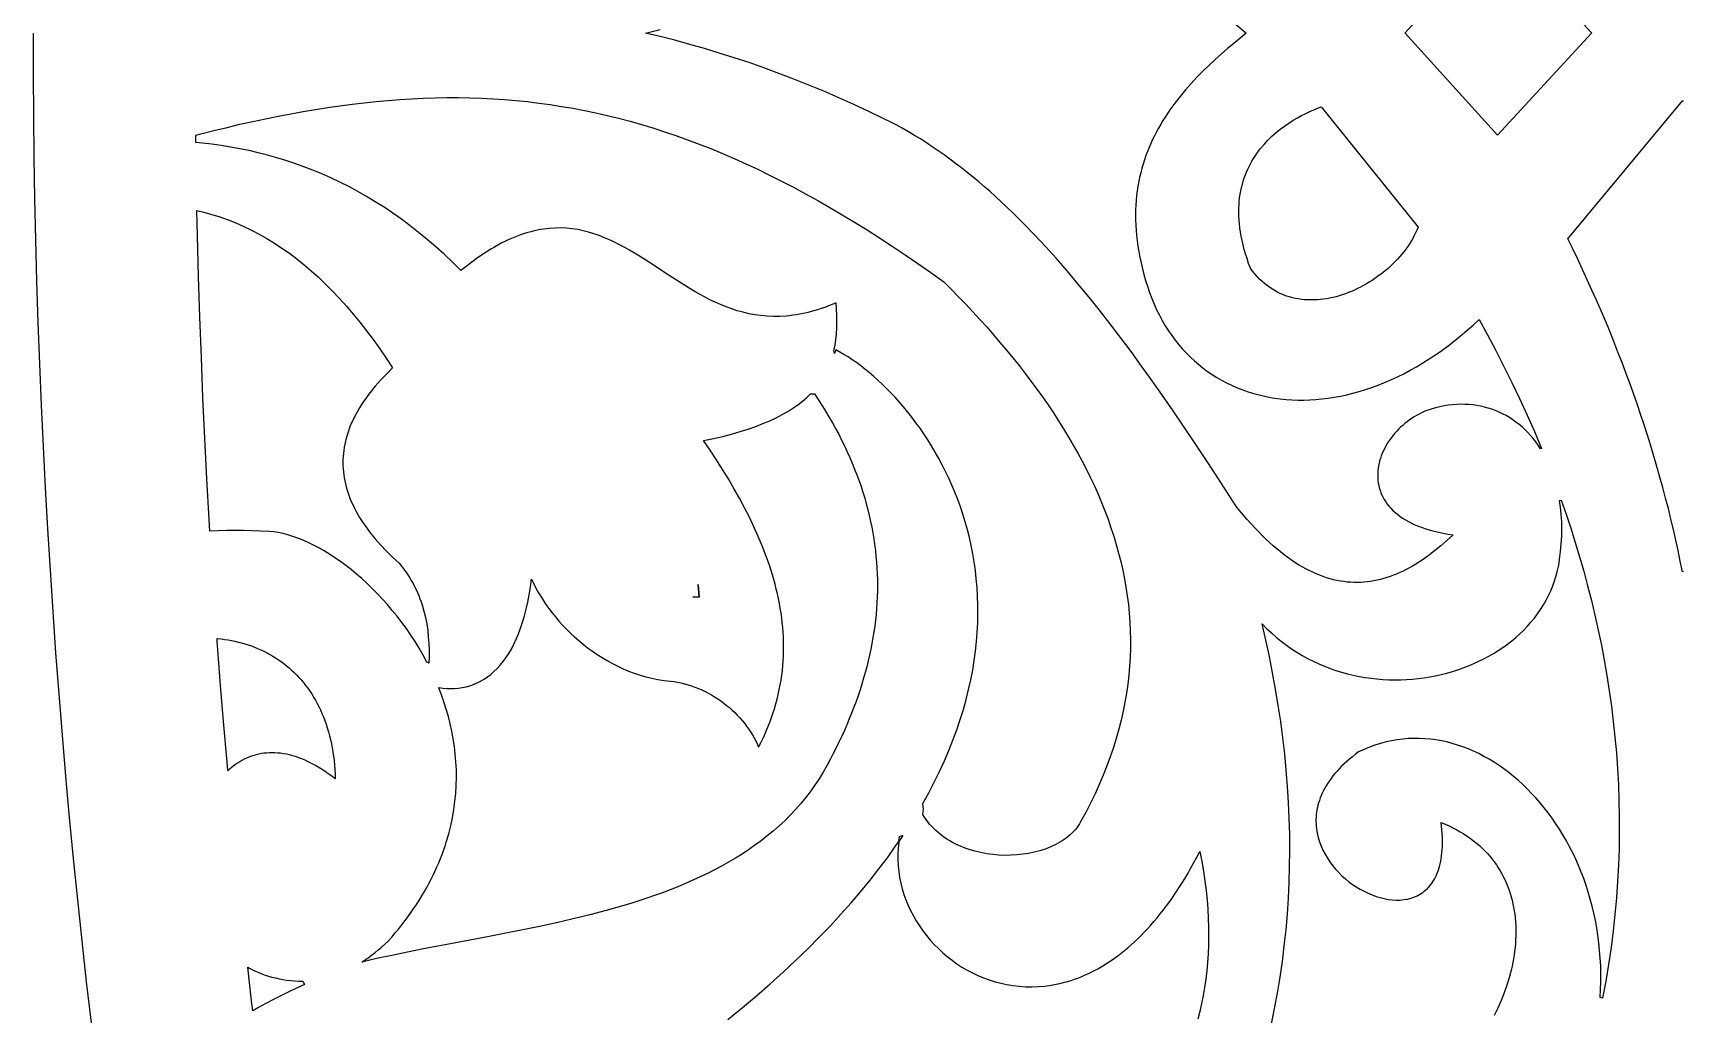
# Model space of a CAD drawing. Extents: x -204 to 204, y -600 to 600.
# Drawn here: x -203.7 to 0, y -121.2 to 0 of the extents above; entities that cross this region are included whole.
import ezdxf

# ---------------------------------------------------------------- set-up
doc = ezdxf.new("R2010")
doc.units = 0
doc.header["$MEASUREMENT"] = 0
doc.layers.add('LAYER_1', color=18, linetype='CONTINUOUS')

msp = doc.modelspace()

# ---------------------------------------------------------------- linework, layer by layer
at = {"layer": 'LAYER_1'}
for points in [[(-11.3, 0.01), (-11.3, 0.01), (-11.3, 0), (-11.3, -0.01), (-11.3, -0.01), (-22.92, -12.62), (-34.31, -0.01), (-34.31, -0.01), (-34.31, 0), (-34.31, 0.01), (-34.31, 0.01), (-22.92, 12.62)], [(-151.18, -7.97), (-149.75, -8), (-148.33, -8.04), (-146.91, -8.11), (-145.49, -8.21), (-144.07, -8.33), (-142.66, -8.47), (-141.25, -8.64), (-139.84, -8.83), (-138.44, -9.05), (-137.03, -9.29), (-135.62, -9.56), (-134.22, -9.85), (-132.81, -10.18), (-131.4, -10.52), (-129.99, -10.9), (-128.58, -11.3), (-127.16, -11.72), (-125.74, -12.18), (-124.32, -12.66), (-122.9, -13.17), (-121.47, -13.71), (-120.03, -14.27), (-118.59, -14.87), (-117.15, -15.49), (-115.69, -16.14), (-114.23, -16.82), (-112.77, -17.53), (-111.29, -18.27), (-109.81, -19.04), (-108.32, -19.84), (-106.82, -20.67), (-105.31, -21.53), (-103.8, -22.43), (-102.27, -23.35), (-100.73, -24.3), (-99.18, -25.29), (-97.61, -26.31), (-96.04, -27.36), (-94.45, -28.44), (-92.85, -29.55), (-91.24, -30.7), (-90.33, -31.62), (-89.43, -32.55), (-88.54, -33.47), (-87.67, -34.41), (-86.81, -35.34), (-85.96, -36.28), (-85.13, -37.23), (-84.32, -38.18), (-83.52, -39.13), (-82.74, -40.08), (-81.97, -41.04), (-81.22, -42.01), (-80.49, -42.98), (-79.77, -43.95), (-79.07, -44.92), (-78.39, -45.9), (-77.73, -46.88), (-77.09, -47.87), (-76.46, -48.86), (-75.86, -49.86), (-75.28, -50.85), (-74.71, -51.86), (-74.17, -52.86), (-73.65, -53.87), (-73.15, -54.89), (-72.67, -55.9), (-72.21, -56.93), (-71.78, -57.95), (-71.37, -58.98), (-70.98, -60.01), (-70.62, -61.05), (-70.28, -62.09), (-69.96, -63.13), (-69.67, -64.18), (-69.41, -65.23), (-69.17, -66.29), (-68.95, -67.35), (-68.77, -68.41), (-68.61, -69.48), (-68.47, -70.55), (-68.37, -71.62), (-68.29, -72.7), (-68.24, -73.78), (-68.22, -74.87), (-68.22, -75.96), (-68.26, -77.05), (-68.33, -78.15), (-68.42, -79.25), (-68.55, -80.35), (-68.71, -81.46), (-68.9, -82.57), (-69.12, -83.69), (-69.37, -84.81), (-69.65, -85.93), (-69.97, -87.06), (-70.32, -88.19), (-70.71, -89.32), (-71.12, -90.46), (-71.57, -91.6), (-72.06, -92.75), (-72.58, -93.9), (-73.14, -95.05), (-73.73, -96.21), (-74.36, -97.37), (-74.51, -97.62), (-74.67, -97.86), (-74.84, -98.1), (-75.03, -98.33), (-75.23, -98.55), (-75.44, -98.76), (-75.66, -98.97), (-75.9, -99.16), (-76.14, -99.35), (-76.39, -99.54), (-76.66, -99.71), (-76.93, -99.88), (-77.21, -100.04), (-77.5, -100.19), (-77.8, -100.33), (-78.11, -100.47), (-78.74, -100.71), (-79.4, -100.93), (-80.08, -101.11), (-80.78, -101.25), (-81.5, -101.36), (-82.23, -101.44), (-82.97, -101.48), (-83.71, -101.49), (-84.46, -101.46), (-85.21, -101.39), (-85.96, -101.29), (-86.69, -101.15), (-87.42, -100.98), (-88.14, -100.76), (-88.49, -100.64), (-88.84, -100.51), (-89.18, -100.37), (-89.52, -100.22), (-89.85, -100.06), (-90.17, -99.89), (-90.49, -99.71), (-90.8, -99.52), (-91.11, -99.32), (-91.4, -99.11), (-91.69, -98.89), (-91.97, -98.66), (-92.24, -98.42), (-92.5, -98.17), (-92.75, -97.91), (-93, -97.64), (-93.23, -97.36), (-93.45, -97.07), (-93.65, -96.76), (-93.85, -96.45), (-93.8, -96.12), (-93.78, -95.78), (-93.8, -95.43), (-93.85, -95.09), (-93.12, -93.76), (-92.43, -92.44), (-91.78, -91.13), (-91.18, -89.83), (-90.63, -88.54), (-90.12, -87.27), (-89.65, -86), (-89.22, -84.74), (-88.84, -83.5), (-88.49, -82.26), (-88.19, -81.04), (-87.92, -79.83), (-87.69, -78.63), (-87.49, -77.45), (-87.33, -76.27), (-87.21, -75.11), (-87.12, -73.96), (-87.06, -72.83), (-87.04, -71.71), (-87.04, -70.6), (-87.08, -69.51), (-87.14, -68.43), (-87.24, -67.37), (-87.36, -66.32), (-87.5, -65.28), (-87.68, -64.26), (-87.88, -63.26), (-88.1, -62.27), (-88.34, -61.3), (-88.61, -60.34), (-88.9, -59.4), (-89.21, -58.48), (-89.54, -57.57), (-89.89, -56.68), (-90.25, -55.81), (-90.63, -54.95), (-91.03, -54.12), (-91.45, -53.3), (-91.87, -52.5), (-92.31, -51.71), (-92.77, -50.95), (-93.23, -50.21), (-93.71, -49.48), (-94.19, -48.77), (-94.69, -48.09), (-95.19, -47.42), (-95.7, -46.78), (-96.21, -46.15), (-96.74, -45.55), (-97.26, -44.96), (-97.79, -44.4), (-98.32, -43.86), (-98.85, -43.34), (-99.39, -42.84), (-99.92, -42.36), (-100.45, -41.91), (-100.99, -41.47), (-101.51, -41.06), (-102.04, -40.68), (-102.56, -40.32), (-103.07, -39.98), (-103.58, -39.66), (-104.08, -39.37), (-104.58, -39.1), (-104.73, -39.54), (-104.82, -39.22), (-104.68, -38.53), (-104.58, -37.83), (-104.51, -37.11), (-104.46, -36.38), (-104.45, -35.63), (-104.46, -34.87), (-104.49, -34.09), (-104.55, -33.3), (-105.02, -33.5), (-105.49, -33.69), (-105.95, -33.86), (-106.41, -34.02), (-106.86, -34.17), (-107.3, -34.3), (-107.75, -34.42), (-108.18, -34.53), (-108.61, -34.62), (-109.04, -34.71), (-109.46, -34.78), (-109.88, -34.84), (-110.3, -34.89), (-110.71, -34.93), (-111.51, -34.98), (-112.3, -34.98), (-113.08, -34.95), (-113.84, -34.88), (-114.59, -34.78), (-115.32, -34.64), (-116.04, -34.47), (-116.75, -34.27), (-117.44, -34.04), (-118.13, -33.79), (-118.81, -33.52), (-119.47, -33.23), (-120.13, -32.91), (-120.78, -32.58), (-121.42, -32.23), (-122.06, -31.87), (-122.69, -31.5), (-123.94, -30.72), (-125.17, -29.93), (-127.6, -28.33), (-128.82, -27.55), (-129.43, -27.18), (-130.04, -26.82), (-130.65, -26.47), (-131.27, -26.14), (-131.9, -25.82), (-132.52, -25.53), (-133.16, -25.26), (-133.8, -25), (-134.44, -24.78), (-135.1, -24.58), (-135.76, -24.41), (-136.43, -24.27), (-137.12, -24.17), (-137.81, -24.1), (-138.51, -24.06), (-139.23, -24.07), (-139.96, -24.11), (-140.32, -24.15), (-140.7, -24.2), (-141.07, -24.26), (-141.45, -24.34), (-141.83, -24.42), (-142.22, -24.52), (-142.61, -24.62), (-143.01, -24.74), (-143.4, -24.88), (-143.81, -25.02), (-144.21, -25.18), (-144.62, -25.35), (-145.04, -25.54), (-145.46, -25.74), (-145.88, -25.95), (-146.31, -26.18), (-146.74, -26.42), (-147.18, -26.68), (-147.62, -26.95), (-148.07, -27.24), (-148.98, -27.86), (-149.91, -28.55), (-150.86, -29.3), (-151.9, -28.28), (-152.94, -27.31), (-153.98, -26.37), (-155.03, -25.47), (-156.09, -24.6), (-157.15, -23.78), (-158.21, -22.98), (-159.28, -22.23), (-160.36, -21.51), (-161.44, -20.82), (-162.52, -20.17), (-163.61, -19.55), (-164.71, -18.96), (-165.81, -18.41), (-166.91, -17.89), (-168.02, -17.39), (-169.13, -16.93), (-170.24, -16.5), (-171.36, -16.1), (-172.49, -15.73), (-173.61, -15.39), (-174.74, -15.07), (-175.88, -14.78), (-177.02, -14.52), (-178.16, -14.29), (-179.31, -14.08), (-180.46, -13.89), (-181.61, -13.73), (-182.77, -13.6), (-183.6, -13.52), (-183.61, -12.62), (-182.97, -12.45), (-181.35, -12.04), (-179.74, -11.65), (-178.14, -11.27), (-176.56, -10.92), (-174.99, -10.58), (-173.43, -10.26), (-171.88, -9.96), (-170.35, -9.68), (-168.82, -9.43), (-167.3, -9.19), (-165.8, -8.97), (-164.3, -8.77), (-162.82, -8.6), (-161.34, -8.44), (-159.87, -8.31), (-158.4, -8.2), (-156.95, -8.11), (-155.5, -8.04), (-154.05, -7.99), (-152.61, -7.97)], [(-32.7, -23.98), (-32.7, -23.98), (-32.7, -23.98), (-32.85, -24.33), (-33.01, -24.67), (-33.18, -25.01), (-33.37, -25.35), (-33.56, -25.69), (-33.77, -26.02), (-33.99, -26.35), (-34.22, -26.67), (-34.46, -26.99), (-34.71, -27.3), (-34.97, -27.6), (-35.24, -27.91), (-35.52, -28.2), (-35.81, -28.49), (-36.1, -28.77), (-36.41, -29.05), (-36.72, -29.31), (-37.04, -29.58), (-37.7, -30.07), (-38.38, -30.54), (-38.73, -30.76), (-39.08, -30.97), (-39.44, -31.18), (-39.81, -31.37), (-40.17, -31.55), (-40.55, -31.72), (-40.92, -31.89), (-41.3, -32.04), (-41.68, -32.18), (-42.06, -32.31), (-42.45, -32.43), (-42.83, -32.54), (-43.22, -32.63), (-43.61, -32.72), (-44, -32.79), (-44.39, -32.85), (-44.78, -32.89), (-45.16, -32.92), (-45.55, -32.94), (-45.94, -32.95), (-46.32, -32.94), (-46.71, -32.91), (-47.09, -32.88), (-47.46, -32.82), (-47.84, -32.75), (-48.21, -32.67), (-48.58, -32.57), (-48.94, -32.46), (-49.3, -32.32), (-49.65, -32.18), (-50, -32.01), (-50.34, -31.83), (-50.68, -31.63), (-51.01, -31.42), (-51.34, -31.18), (-51.66, -30.93), (-51.97, -30.66), (-52.27, -30.37), (-52.56, -30.06), (-52.85, -29.73), (-53.13, -29.39), (-53.39, -29.02), (-53.62, -28.43), (-53.82, -27.84), (-54.01, -27.27), (-54.17, -26.71), (-54.31, -26.15), (-54.44, -25.61), (-54.55, -25.08), (-54.64, -24.56), (-54.71, -24.05), (-54.77, -23.54), (-54.81, -23.05), (-54.83, -22.57), (-54.84, -22.1), (-54.83, -21.64), (-54.81, -21.18), (-54.78, -20.74), (-54.73, -20.3), (-54.66, -19.88), (-54.59, -19.46), (-54.5, -19.06), (-54.4, -18.66), (-54.29, -18.27), (-54.16, -17.89), (-54.03, -17.52), (-53.88, -17.16), (-53.73, -16.81), (-53.56, -16.47), (-53.39, -16.13), (-53.21, -15.8), (-53.02, -15.49), (-52.82, -15.18), (-52.61, -14.87), (-52.18, -14.29), (-51.72, -13.75), (-51.24, -13.23), (-50.75, -12.75), (-50.24, -12.29), (-49.72, -11.87), (-49.19, -11.48), (-48.66, -11.11), (-48.13, -10.77), (-47.6, -10.46), (-47.08, -10.17), (-46.56, -9.92), (-46.06, -9.68), (-45.58, -9.48), (-45.12, -9.29), (-44.68, -9.13)], [(-182.61, -22.1), (-181.6, -22.38), (-180.61, -22.69), (-179.62, -23.05), (-178.64, -23.44), (-177.67, -23.86), (-176.71, -24.33), (-175.76, -24.83), (-174.82, -25.36), (-173.88, -25.94), (-172.96, -26.55), (-172.04, -27.19), (-171.13, -27.88), (-170.23, -28.6), (-169.34, -29.35), (-168.46, -30.15), (-167.58, -30.98), (-166.72, -31.85), (-165.86, -32.75), (-165.01, -33.7), (-164.17, -34.68), (-163.34, -35.69), (-162.52, -36.75), (-161.7, -37.84), (-160.89, -38.97), (-160.09, -40.14), (-159.3, -41.34), (-160.07, -42.1), (-160.78, -42.85), (-161.45, -43.6), (-162.06, -44.36), (-162.35, -44.73), (-162.62, -45.11), (-162.88, -45.48), (-163.13, -45.86), (-163.37, -46.24), (-163.59, -46.61), (-163.8, -46.99), (-164, -47.37), (-164.18, -47.74), (-164.36, -48.12), (-164.52, -48.5), (-164.66, -48.87), (-164.8, -49.25), (-164.92, -49.63), (-165.03, -50), (-165.12, -50.38), (-165.21, -50.75), (-165.28, -51.13), (-165.33, -51.51), (-165.38, -51.88), (-165.41, -52.26), (-165.43, -52.64), (-165.44, -53.01), (-165.43, -53.39), (-165.41, -53.77), (-165.38, -54.14), (-165.33, -54.52), (-165.28, -54.9), (-165.21, -55.27), (-165.12, -55.65), (-165.03, -56.02), (-164.92, -56.4), (-164.8, -56.78), (-164.66, -57.15), (-164.52, -57.53), (-164.36, -57.91), (-164.18, -58.28), (-164, -58.66), (-163.8, -59.04), (-163.59, -59.41), (-163.37, -59.79), (-163.13, -60.16), (-162.88, -60.54), (-162.62, -60.92), (-162.35, -61.29), (-162.06, -61.67), (-161.45, -62.42), (-160.78, -63.18), (-160.07, -63.93), (-159.3, -64.68), (-158.49, -65.43), (-158.2, -65.78), (-157.94, -66.14), (-157.68, -66.49), (-157.44, -66.85), (-157.21, -67.21), (-156.99, -67.58), (-156.78, -67.95), (-156.59, -68.32), (-156.41, -68.69), (-156.24, -69.06), (-156.08, -69.44), (-155.93, -69.82), (-155.79, -70.2), (-155.66, -70.59), (-155.43, -71.36), (-155.24, -72.14), (-155.09, -72.93), (-154.97, -73.73), (-154.89, -74.53), (-154.83, -75.33), (-154.8, -76.14), (-154.8, -76.95), (-154.83, -77.76), (-154.94, -77.7), (-155.06, -77.65), (-155.53, -76.79), (-156.02, -75.94), (-156.53, -75.11), (-157.06, -74.3), (-157.6, -73.51), (-158.17, -72.74), (-158.74, -71.99), (-159.34, -71.26), (-159.94, -70.55), (-160.56, -69.86), (-161.18, -69.2), (-161.82, -68.56), (-162.46, -67.94), (-163.11, -67.34), (-163.77, -66.78), (-164.43, -66.23), (-165.09, -65.72), (-165.75, -65.23), (-166.42, -64.76), (-167.08, -64.33), (-167.75, -63.92), (-168.4, -63.55), (-169.06, -63.2), (-169.71, -62.88), (-170.35, -62.6), (-170.98, -62.34), (-171.61, -62.12), (-172.22, -61.93), (-172.82, -61.77), (-173.41, -61.65), (-173.99, -61.56), (-174.55, -61.51), (-175.61, -61.46), (-176.67, -61.42), (-177.72, -61.39), (-178.77, -61.39), (-179.81, -61.4), (-180.84, -61.43), (-181.85, -61.48), (-181.94, -60.04), (-182.22, -55.04), (-182.47, -50.04), (-182.71, -45.04), (-182.91, -40.04), (-183.1, -35.04), (-183.25, -30.04), (-183.39, -25.03), (-183.46, -21.89)], [(-106.75, -45.23), (-106.3, -45.95), (-105.85, -46.66), (-105.43, -47.38), (-105.01, -48.09), (-104.62, -48.81), (-104.23, -49.52), (-103.87, -50.24), (-103.52, -50.95), (-103.18, -51.67), (-102.86, -52.38), (-102.55, -53.1), (-102.26, -53.82), (-101.98, -54.53), (-101.72, -55.25), (-101.47, -55.97), (-101.24, -56.68), (-101.02, -57.4), (-100.82, -58.12), (-100.63, -58.83), (-100.45, -59.55), (-100.29, -60.27), (-100.15, -60.99), (-100.02, -61.7), (-99.9, -62.42), (-99.79, -63.14), (-99.7, -63.86), (-99.63, -64.57), (-99.57, -65.29), (-99.52, -66.01), (-99.48, -66.73), (-99.46, -67.44), (-99.46, -68.16), (-99.46, -68.88), (-99.48, -69.6), (-99.52, -70.32), (-99.56, -71.03), (-99.62, -71.75), (-99.7, -72.47), (-99.78, -73.19), (-99.88, -73.9), (-100, -74.62), (-100.12, -75.34), (-100.26, -76.05), (-100.41, -76.77), (-100.58, -77.49), (-100.76, -78.21), (-100.95, -78.92), (-101.15, -79.64), (-101.36, -80.36), (-101.59, -81.07), (-101.83, -81.79), (-102.09, -82.5), (-102.35, -83.22), (-102.63, -83.94), (-102.92, -84.65), (-103.22, -85.37), (-103.53, -86.08), (-103.86, -86.8), (-104.2, -87.51), (-104.55, -88.22), (-104.91, -88.94), (-105.28, -89.65), (-105.67, -90.37), (-106.15, -91.22), (-106.66, -92.05), (-107.2, -92.86), (-107.76, -93.64), (-108.34, -94.4), (-108.95, -95.14), (-109.58, -95.85), (-110.23, -96.55), (-110.9, -97.22), (-111.59, -97.86), (-112.31, -98.49), (-113.04, -99.1), (-113.8, -99.69), (-114.57, -100.25), (-115.36, -100.8), (-116.16, -101.33), (-116.98, -101.85), (-117.82, -102.34), (-118.68, -102.82), (-119.55, -103.28), (-120.43, -103.73), (-121.33, -104.16), (-122.24, -104.57), (-123.16, -104.97), (-124.09, -105.36), (-125.04, -105.74), (-125.99, -106.1), (-126.96, -106.44), (-127.93, -106.78), (-128.91, -107.1), (-129.9, -107.42), (-130.9, -107.72), (-131.91, -108.01), (-132.92, -108.29), (-134.96, -108.83), (-137.01, -109.34), (-139.08, -109.81), (-141.16, -110.26), (-143.24, -110.69), (-145.31, -111.11), (-147.38, -111.51), (-151.48, -112.28), (-155.5, -113.04), (-157.46, -113.43), (-159.38, -113.83), (-161.27, -114.24), (-163.11, -114.67), (-163.11, -114.67), (-162.7, -114.4), (-162.3, -114.12), (-161.9, -113.82), (-161.49, -113.5), (-161.08, -113.17), (-160.67, -112.82), (-160.26, -112.45), (-159.85, -112.07), (-159.4, -111.57), (-158.97, -111.06), (-158.55, -110.55), (-158.15, -110.05), (-157.76, -109.54), (-157.38, -109.03), (-157.01, -108.52), (-156.66, -108.01), (-156.32, -107.5), (-155.99, -106.99), (-155.68, -106.48), (-155.38, -105.97), (-155.09, -105.46), (-154.81, -104.95), (-154.54, -104.44), (-154.29, -103.93), (-154.05, -103.42), (-153.82, -102.91), (-153.6, -102.4), (-153.39, -101.89), (-153.19, -101.38), (-153, -100.88), (-152.83, -100.37), (-152.67, -99.86), (-152.37, -98.85), (-152.12, -97.84), (-151.9, -96.84), (-151.73, -95.84), (-151.6, -94.84), (-151.5, -93.85), (-151.44, -92.87), (-151.42, -91.89), (-151.43, -90.92), (-151.48, -89.95), (-151.56, -89), (-151.67, -88.05), (-151.81, -87.11), (-151.99, -86.17), (-152.19, -85.25), (-152.42, -84.34), (-152.68, -83.44), (-152.96, -82.55), (-153.27, -81.67), (-153.6, -80.8), (-153.6, -80.79), (-153.11, -80.85), (-152.62, -80.89), (-152.13, -80.9), (-151.65, -80.89), (-151.17, -80.84), (-150.7, -80.77), (-150.23, -80.68), (-149.78, -80.55), (-149.32, -80.39), (-148.88, -80.21), (-148.44, -79.99), (-148.01, -79.74), (-147.59, -79.47), (-147.18, -79.16), (-146.79, -78.81), (-146.4, -78.43), (-146.02, -78.02), (-145.66, -77.58), (-145.31, -77.1), (-144.97, -76.58), (-144.64, -76.03), (-144.33, -75.44), (-144.04, -74.81), (-143.76, -74.15), (-143.5, -73.45), (-143.25, -72.7), (-143.02, -71.92), (-142.81, -71.1), (-142.62, -70.24), (-142.44, -69.33), (-142.29, -68.39), (-142.15, -67.4), (-141.91, -67.91), (-141.65, -68.43), (-141.36, -68.95), (-141.05, -69.47), (-140.72, -69.99), (-140.37, -70.52), (-140, -71.04), (-139.61, -71.55), (-139.2, -72.07), (-138.76, -72.57), (-138.31, -73.07), (-137.84, -73.57), (-137.35, -74.05), (-136.84, -74.53), (-136.32, -74.99), (-135.78, -75.44), (-135.22, -75.87), (-134.64, -76.3), (-134.05, -76.7), (-133.44, -77.09), (-132.81, -77.46), (-132.17, -77.81), (-131.51, -78.14), (-130.84, -78.45), (-130.16, -78.74), (-129.46, -79), (-128.75, -79.24), (-128.02, -79.45), (-127.29, -79.63), (-126.54, -79.78), (-125.77, -79.91), (-125, -80), (-124.56, -80.05), (-124.12, -80.12), (-123.68, -80.21), (-123.25, -80.32), (-122.82, -80.44), (-122.39, -80.57), (-121.97, -80.72), (-121.55, -80.89), (-121.14, -81.07), (-120.73, -81.26), (-120.33, -81.47), (-119.93, -81.69), (-119.55, -81.93), (-119.17, -82.17), (-118.79, -82.43), (-118.43, -82.7), (-118.08, -82.98), (-117.73, -83.26), (-117.39, -83.56), (-117.07, -83.87), (-116.75, -84.19), (-116.45, -84.51), (-116.15, -84.85), (-115.87, -85.19), (-115.6, -85.53), (-115.35, -85.89), (-115.11, -86.25), (-114.88, -86.61), (-114.66, -86.99), (-114.46, -87.36), (-114.28, -87.74), (-114.11, -88.12), (-113.81, -87.53), (-113.53, -86.94), (-113.26, -86.35), (-113.01, -85.76), (-112.77, -85.17), (-112.56, -84.58), (-112.35, -83.99), (-112.16, -83.4), (-111.99, -82.81), (-111.83, -82.22), (-111.69, -81.62), (-111.56, -81.03), (-111.44, -80.44), (-111.34, -79.85), (-111.26, -79.26), (-111.18, -78.67), (-111.13, -78.08), (-111.08, -77.49), (-111.05, -76.9), (-111.03, -76.31), (-111.03, -75.72), (-111.03, -75.13), (-111.06, -74.53), (-111.09, -73.94), (-111.13, -73.35), (-111.19, -72.76), (-111.26, -72.17), (-111.35, -71.58), (-111.44, -70.99), (-111.55, -70.4), (-111.66, -69.81), (-111.79, -69.22), (-111.93, -68.63), (-112.08, -68.03), (-112.24, -67.44), (-112.42, -66.85), (-112.79, -65.67), (-113.21, -64.49), (-113.66, -63.31), (-114.16, -62.13), (-114.69, -60.94), (-115.26, -59.76), (-115.86, -58.58), (-116.49, -57.4), (-117.16, -56.22), (-117.85, -55.03), (-118.58, -53.85), (-119.33, -52.67), (-120.11, -51.49), (-120.91, -50.31), (-119.7, -50.05), (-118.55, -49.78), (-117.45, -49.49), (-116.4, -49.19), (-115.41, -48.88), (-114.47, -48.55), (-113.59, -48.21), (-112.75, -47.85), (-111.96, -47.48), (-111.22, -47.1), (-110.52, -46.71), (-109.88, -46.3), (-109.27, -45.87), (-108.71, -45.44), (-108.18, -44.99), (-107.7, -44.53), (-107.52, -44.54), (-107.23, -44.52)], [(-121.46, -69.64), (-121.46, -69.64), (-122.23, -69.58), (-121.46, -69.64), (-121.57, -68.08)], [(-180.92, -74.73), (-180.48, -74.78), (-180.05, -74.84), (-179.62, -74.9), (-179.2, -74.98), (-178.77, -75.07), (-178.36, -75.16), (-177.95, -75.27), (-177.54, -75.39), (-177.13, -75.52), (-176.74, -75.65), (-176.34, -75.8), (-175.96, -75.96), (-175.57, -76.13), (-175.2, -76.31), (-174.83, -76.49), (-174.46, -76.69), (-174.1, -76.9), (-173.75, -77.12), (-173.4, -77.35), (-173.06, -77.58), (-172.73, -77.83), (-172.4, -78.09), (-172.08, -78.36), (-171.77, -78.64), (-171.46, -78.92), (-171.16, -79.22), (-170.87, -79.53), (-170.59, -79.84), (-170.31, -80.17), (-170.04, -80.51), (-169.78, -80.85), (-169.53, -81.21), (-169.29, -81.57), (-169.06, -81.95), (-168.83, -82.34), (-168.61, -82.73), (-168.41, -83.13), (-168.21, -83.55), (-168.02, -83.97), (-167.84, -84.41), (-167.67, -84.85), (-167.51, -85.3), (-167.36, -85.76), (-167.22, -86.23), (-167.09, -86.72), (-166.97, -87.21), (-166.86, -87.71), (-166.76, -88.22), (-166.67, -88.73), (-166.6, -89.26), (-166.53, -89.8), (-166.48, -90.35), (-166.43, -90.9), (-166.4, -91.47), (-166.38, -92.05), (-166.81, -91.72), (-167.24, -91.41), (-167.66, -91.11), (-168.08, -90.84), (-168.5, -90.59), (-168.91, -90.35), (-169.31, -90.14), (-169.71, -89.94), (-170.11, -89.75), (-170.5, -89.59), (-170.89, -89.44), (-171.27, -89.31), (-171.65, -89.19), (-172.03, -89.1), (-172.4, -89.01), (-172.76, -88.95), (-173.12, -88.89), (-173.48, -88.86), (-173.83, -88.83), (-174.17, -88.83), (-174.51, -88.83), (-174.85, -88.86), (-175.18, -88.89), (-175.5, -88.94), (-175.82, -89), (-176.13, -89.08), (-176.44, -89.16), (-176.74, -89.26), (-177.04, -89.37), (-177.33, -89.5), (-177.62, -89.63), (-177.9, -89.78), (-178.18, -89.94), (-178.44, -90.11), (-178.71, -90.29), (-178.97, -90.48), (-179.22, -90.68), (-179.46, -90.89), (-179.65, -91.06), (-179.74, -89.98), (-180.17, -84.99), (-180.57, -80.01), (-180.95, -75.02), (-180.97, -74.73)], [(-96.81, -99.78), (-96.71, -99.15), (-96.5, -99.1), (-96.3, -99.04)], [(-176.96, -115.43), (-176.59, -115.62), (-176.22, -115.8), (-175.83, -115.96), (-175.44, -116.12), (-175.03, -116.26), (-174.62, -116.39), (-174.19, -116.52), (-173.75, -116.62), (-173.31, -116.72), (-172.85, -116.8), (-172.38, -116.88), (-171.9, -116.93), (-171.41, -116.98), (-170.91, -117.01), (-170.4, -117.03), (-170.29, -117.23), (-170.17, -117.42), (-171.15, -117.88), (-172.12, -118.34), (-173.08, -118.82), (-174.02, -119.29), (-174.95, -119.78), (-175.86, -120.27), (-176.57, -120.66), (-176.67, -119.81), (-177.19, -115.3)]]:
    msp.add_lwpolyline(points, close=True, dxfattribs=at)
for points in [[(-203.69, 0), (-203.68, -5.1), (-203.64, -10.21), (-203.58, -15.31), (-203.5, -20.42), (-203.38, -25.52), (-203.25, -30.62), (-203.08, -35.72), (-202.9, -40.82), (-202.69, -45.92), (-202.45, -51.02), (-202.19, -56.12), (-201.9, -61.21), (-201.59, -66.3), (-201.26, -71.39), (-200.9, -76.48), (-200.51, -81.57), (-200.1, -86.65), (-199.67, -91.73), (-199.21, -96.81), (-198.72, -101.89), (-198.21, -106.96), (-197.68, -112.03), (-197.12, -117.09), (-196.53, -122.16)], [(-55.47, 1.28), (-53.93, 0), (-55.47, -1.28), (-56.25, -1.93), (-57.01, -2.61), (-57.78, -3.29), (-58.53, -4), (-59.28, -4.72), (-60, -5.47), (-60.72, -6.23), (-61.41, -7.01), (-62.08, -7.82), (-62.73, -8.64), (-63.34, -9.49), (-63.93, -10.37), (-64.21, -10.81), (-64.48, -11.27), (-64.75, -11.73), (-65, -12.19), (-65.25, -12.67), (-65.48, -13.14), (-65.7, -13.63), (-65.92, -14.12), (-66.12, -14.63), (-66.31, -15.13), (-66.49, -15.65), (-66.65, -16.17), (-66.81, -16.7), (-66.95, -17.24), (-67.08, -17.79), (-67.19, -18.34), (-67.29, -18.9), (-67.38, -19.47), (-67.45, -20.05), (-67.51, -20.64), (-67.55, -21.23), (-67.58, -21.84), (-67.59, -22.45), (-67.58, -23.07), (-67.56, -23.7), (-67.52, -24.34), (-67.47, -24.99), (-67.39, -25.65), (-67.3, -26.32), (-67.19, -27), (-67.06, -27.68), (-66.91, -28.38), (-66.74, -29.09), (-66.56, -29.8), (-66.35, -30.53), (-66.12, -31.26), (-65.86, -32.02), (-65.59, -32.75), (-65.29, -33.47), (-64.98, -34.16), (-64.64, -34.84), (-64.28, -35.49), (-63.91, -36.13), (-63.52, -36.74), (-63.11, -37.34), (-62.68, -37.91), (-62.24, -38.47), (-61.78, -39), (-61.3, -39.51), (-60.81, -40), (-60.3, -40.47), (-59.78, -40.92), (-59.24, -41.35), (-58.69, -41.76), (-58.13, -42.14), (-57.55, -42.51), (-56.96, -42.85), (-56.35, -43.17), (-55.74, -43.47), (-55.11, -43.75), (-54.47, -44), (-53.82, -44.23), (-53.16, -44.44), (-52.49, -44.63), (-51.81, -44.79), (-51.12, -44.93), (-50.43, -45.05), (-49.72, -45.15), (-49.01, -45.22), (-48.29, -45.27), (-47.56, -45.3), (-46.82, -45.3), (-46.08, -45.28), (-45.33, -45.23), (-44.58, -45.16), (-43.82, -45.07), (-43.06, -44.95), (-42.29, -44.81), (-41.52, -44.65), (-40.75, -44.46), (-39.97, -44.24), (-39.19, -44), (-38.41, -43.74), (-37.62, -43.45), (-36.84, -43.14), (-36.05, -42.8), (-35.26, -42.44), (-34.47, -42.05), (-33.69, -41.63), (-32.9, -41.19), (-32.11, -40.72), (-31.33, -40.23), (-30.55, -39.71), (-29.77, -39.17), (-28.99, -38.6), (-28.22, -38), (-27.45, -37.38), (-26.68, -36.73), (-25.92, -36.06), (-25.16, -35.35), (-24.12, -37.25), (-23.1, -39.18), (-22.11, -41.14), (-21.13, -43.12), (-20.18, -45.12), (-19.25, -47.15), (-18.35, -49.2), (-17.48, -51.28), (-17.58, -51.31), (-17.87, -50.88), (-18.17, -50.46), (-18.49, -50.06), (-18.82, -49.67), (-19.16, -49.31), (-19.51, -48.95), (-19.87, -48.62), (-20.24, -48.3), (-20.63, -48.01), (-21.02, -47.73), (-21.43, -47.46), (-21.84, -47.22), (-22.27, -47), (-22.7, -46.79), (-23.14, -46.6), (-23.59, -46.44), (-24.04, -46.29), (-24.51, -46.16), (-24.98, -46.05), (-25.46, -45.97), (-25.94, -45.9), (-26.44, -45.85), (-26.93, -45.83), (-27.43, -45.82), (-27.94, -45.84), (-28.46, -45.88), (-28.97, -45.94), (-29.49, -46.03), (-30.02, -46.13), (-30.55, -46.26), (-31.08, -46.42), (-31.61, -46.59), (-31.94, -46.73), (-32.27, -46.88), (-32.59, -47.04), (-32.9, -47.21), (-33.2, -47.39), (-33.5, -47.58), (-33.79, -47.77), (-34.07, -47.98), (-34.34, -48.2), (-34.6, -48.42), (-34.86, -48.66), (-35.11, -48.89), (-35.34, -49.14), (-35.57, -49.39), (-35.79, -49.65), (-36, -49.92), (-36.19, -50.19), (-36.38, -50.46), (-36.55, -50.75), (-36.72, -51.03), (-36.87, -51.32), (-37.01, -51.61), (-37.14, -51.9), (-37.25, -52.2), (-37.36, -52.5), (-37.45, -52.8), (-37.52, -53.11), (-37.59, -53.41), (-37.63, -53.72), (-37.67, -54.02), (-37.69, -54.33), (-37.69, -54.64), (-37.69, -54.94), (-37.66, -55.24), (-37.62, -55.55), (-37.56, -55.85), (-37.49, -56.15), (-37.4, -56.44), (-37.3, -56.73), (-37.17, -57.02), (-37.03, -57.31), (-36.88, -57.59), (-36.7, -57.86), (-36.51, -58.13), (-36.3, -58.4), (-36.07, -58.66), (-35.82, -58.91), (-35.55, -59.16), (-35.26, -59.4), (-34.95, -59.64), (-34.62, -59.86), (-34.27, -60.08), (-33.9, -60.29), (-33.51, -60.49), (-33.1, -60.68), (-32.67, -60.86), (-32.21, -61.03), (-31.73, -61.19), (-31.23, -61.34), (-30.71, -61.48), (-30.16, -61.61), (-29.59, -61.72), (-29, -61.83), (-28.39, -61.92), (-29.14, -62.62), (-29.91, -63.29), (-30.67, -63.92), (-31.44, -64.51), (-32.22, -65.05), (-32.99, -65.55), (-33.38, -65.78), (-33.78, -66), (-34.17, -66.21), (-34.56, -66.41), (-34.96, -66.6), (-35.36, -66.77), (-35.75, -66.93), (-36.15, -67.08), (-36.55, -67.21), (-36.96, -67.33), (-37.36, -67.44), (-37.76, -67.54), (-38.17, -67.62), (-38.58, -67.68), (-38.98, -67.74), (-39.39, -67.78), (-39.8, -67.8), (-40.22, -67.81), (-40.63, -67.81), (-41.05, -67.79), (-41.46, -67.76), (-41.88, -67.71), (-42.3, -67.65), (-42.72, -67.57), (-43.14, -67.47), (-43.57, -67.36), (-43.99, -67.23), (-44.42, -67.09), (-44.85, -66.93), (-45.28, -66.76), (-45.71, -66.56), (-46.15, -66.35), (-46.58, -66.13), (-47.02, -65.88), (-47.46, -65.62), (-47.9, -65.34), (-48.34, -65.04), (-48.79, -64.73), (-49.23, -64.4), (-49.68, -64.05), (-50.13, -63.68), (-50.58, -63.29), (-51.03, -62.88), (-51.49, -62.45), (-51.95, -62.01), (-52.4, -61.54), (-52.86, -61.06), (-53.33, -60.56), (-53.79, -60.03), (-54.26, -59.49), (-54.73, -58.92), (-55.2, -58.34), (-57.79, -54.34), (-59.08, -52.38), (-60.37, -50.43), (-61.66, -48.51), (-62.95, -46.62), (-64.25, -44.75), (-65.54, -42.91), (-66.84, -41.1), (-68.14, -39.32), (-69.44, -37.58), (-70.74, -35.86), (-72.05, -34.19), (-73.37, -32.54), (-74.69, -30.94), (-76.02, -29.37), (-77.36, -27.84), (-78.7, -26.36), (-80.05, -24.91), (-81.41, -23.51), (-82.78, -22.15), (-83.47, -21.49), (-84.16, -20.85), (-84.85, -20.21), (-85.55, -19.58), (-86.25, -18.97), (-86.95, -18.37), (-87.65, -17.78), (-88.36, -17.21), (-89.07, -16.64), (-89.79, -16.1), (-90.51, -15.56), (-91.23, -15.04), (-91.95, -14.53), (-92.68, -14.03), (-93.41, -13.55), (-94.15, -13.08), (-94.89, -12.63), (-95.63, -12.19), (-96.38, -11.76), (-97.13, -11.35), (-97.88, -10.96), (-98.64, -10.58), (-100.5, -9.68), (-102.36, -8.82), (-104.22, -7.98), (-106.07, -7.19), (-107.92, -6.42), (-109.77, -5.68), (-111.62, -4.98), (-113.46, -4.31), (-115.3, -3.66), (-117.13, -3.05), (-118.97, -2.47), (-120.79, -1.92), (-122.62, -1.4), (-124.44, -0.9), (-126.25, -0.44), (-128.06, 0), (-126.25, 0.44)], [(0.05, -66.46), (0, -66.48), (-0.05, -66.46), (-0.06, -66.48), (-0.06, -66.46), (-0.06, -66.48), (-0.33, -65.18), (-0.6, -63.88), (-0.88, -62.58), (-1.18, -61.28), (-1.49, -59.98), (-1.81, -58.69), (-2.14, -57.39), (-2.49, -56.09), (-2.85, -54.8), (-3.21, -53.51), (-3.59, -52.22), (-3.98, -50.93), (-4.39, -49.64), (-4.8, -48.35), (-5.23, -47.06), (-5.67, -45.78), (-6.11, -44.49), (-6.58, -43.21), (-7.05, -41.93), (-7.53, -40.65), (-8.03, -39.37), (-8.53, -38.09), (-9.05, -36.81), (-9.58, -35.54), (-10.12, -34.27), (-10.68, -32.99), (-11.24, -31.72), (-11.82, -30.45), (-12.4, -29.19), (-13, -27.92), (-13.61, -26.65), (-14.23, -25.39), (-0.06, -8.35), (-0.06, -8.36), (-0.06, -8.35), (-0.05, -8.36), (0, -8.35), (0.05, -8.36)], [(-50.82, -122.34), (-50.42, -120.41), (-50.07, -118.48), (-49.75, -116.54), (-49.46, -114.6), (-49.22, -112.65), (-49.01, -110.7), (-48.84, -108.75), (-48.71, -106.79), (-48.62, -104.83), (-48.56, -102.86), (-48.54, -100.89), (-48.55, -98.92), (-48.61, -96.94), (-48.69, -94.95), (-48.82, -92.97), (-48.98, -90.98), (-49.17, -88.98), (-49.4, -86.99), (-49.66, -84.99), (-49.96, -82.98), (-50.3, -80.97), (-50.66, -78.96), (-51.06, -76.94), (-51.5, -74.92), (-51.97, -72.9), (-51.4, -73.48), (-50.81, -74.04), (-50.21, -74.57), (-49.59, -75.07), (-48.96, -75.55), (-48.32, -76), (-47.67, -76.42), (-47.01, -76.82), (-46.34, -77.19), (-45.66, -77.53), (-44.97, -77.85), (-44.27, -78.15), (-43.57, -78.42), (-42.86, -78.66), (-42.15, -78.89), (-41.43, -79.08), (-40.7, -79.26), (-39.98, -79.41), (-39.25, -79.53), (-38.51, -79.64), (-37.78, -79.72), (-37.05, -79.78), (-36.32, -79.81), (-35.58, -79.83), (-34.85, -79.82), (-34.13, -79.79), (-33.4, -79.74), (-32.68, -79.67), (-31.96, -79.57), (-31.25, -79.46), (-30.54, -79.32), (-29.85, -79.17), (-29.15, -78.99), (-28.47, -78.8), (-27.8, -78.59), (-27.13, -78.35), (-26.47, -78.1), (-25.83, -77.83), (-25.2, -77.54), (-24.58, -77.23), (-23.97, -76.91), (-23.38, -76.56), (-22.8, -76.2), (-22.23, -75.82), (-21.68, -75.43), (-21.15, -75.01), (-20.64, -74.59), (-20.14, -74.14), (-19.66, -73.68), (-19.21, -73.2), (-18.77, -72.71), (-18.35, -72.2), (-17.95, -71.68), (-17.58, -71.14), (-17.23, -70.58), (-16.9, -70.01), (-16.6, -69.43), (-16.32, -68.84), (-16.07, -68.23), (-15.85, -67.6), (-15.65, -66.97), (-15.48, -66.32), (-15.34, -65.66), (-15.23, -64.98), (-15.11, -64), (-15.02, -63.03), (-14.97, -62.09), (-14.96, -61.17), (-14.97, -60.27), (-15.03, -59.39), (-15.11, -58.53), (-15.23, -57.7), (-15.04, -57.65), (-14.44, -59.37), (-13.86, -61.12), (-13.3, -62.87), (-12.77, -64.64), (-12.26, -66.43), (-11.77, -68.23), (-11.31, -70.04), (-10.88, -71.86), (-10.47, -73.7), (-10.08, -75.55), (-9.73, -77.41), (-9.4, -79.28), (-9.11, -81.17), (-8.84, -83.07), (-8.61, -84.98), (-8.4, -86.9), (-8.23, -88.83), (-8.09, -90.78), (-7.98, -92.73), (-7.91, -94.7), (-7.87, -96.68), (-7.86, -98.67), (-7.9, -100.67), (-7.97, -102.68), (-8.07, -104.7), (-8.22, -106.73), (-8.4, -108.77), (-8.62, -110.82), (-8.88, -112.87), (-9.19, -114.94), (-9.53, -117.02), (-9.92, -119.11), (-10.23, -119.04), (-10.17, -118.05), (-10.14, -117.07), (-10.14, -116.09), (-10.16, -115.13), (-10.21, -114.17), (-10.29, -113.22), (-10.38, -112.29), (-10.5, -111.36), (-10.65, -110.44), (-10.81, -109.54), (-11, -108.64), (-11.21, -107.76), (-11.44, -106.89), (-11.7, -106.04), (-11.97, -105.19), (-12.26, -104.36), (-12.57, -103.55), (-12.9, -102.75), (-13.25, -101.96), (-13.62, -101.19), (-14, -100.43), (-14.4, -99.69), (-14.82, -98.97), (-15.25, -98.27), (-15.7, -97.58), (-16.16, -96.91), (-16.64, -96.25), (-17.13, -95.62), (-17.64, -95.01), (-18.16, -94.41), (-18.69, -93.84), (-19.23, -93.28), (-19.78, -92.75), (-20.35, -92.23), (-20.92, -91.74), (-21.51, -91.27), (-22.11, -90.82), (-22.71, -90.4), (-23.32, -90), (-23.94, -89.62), (-24.57, -89.27), (-25.21, -88.94), (-25.85, -88.63), (-26.5, -88.36), (-27.16, -88.1), (-27.82, -87.88), (-28.48, -87.68), (-29.15, -87.5), (-29.83, -87.36), (-30.5, -87.24), (-31.18, -87.15), (-31.86, -87.09), (-32.55, -87.05), (-33.23, -87.05), (-33.92, -87.08), (-34.6, -87.13), (-35.29, -87.22), (-35.98, -87.34), (-36.66, -87.49), (-37.34, -87.68), (-38.03, -87.89), (-38.7, -88.14), (-39.38, -88.42), (-40.05, -88.73), (-40.44, -89.02), (-40.82, -89.32), (-41.17, -89.61), (-41.51, -89.91), (-41.84, -90.2), (-42.14, -90.5), (-42.43, -90.8), (-42.71, -91.09), (-42.97, -91.39), (-43.22, -91.69), (-43.45, -91.99), (-43.66, -92.29), (-43.86, -92.6), (-44.05, -92.9), (-44.23, -93.2), (-44.39, -93.5), (-44.53, -93.8), (-44.66, -94.1), (-44.78, -94.4), (-44.89, -94.7), (-44.98, -94.99), (-45.07, -95.29), (-45.14, -95.59), (-45.19, -95.88), (-45.24, -96.17), (-45.27, -96.47), (-45.3, -96.76), (-45.31, -97.05), (-45.31, -97.33), (-45.3, -97.62), (-45.28, -97.9), (-45.25, -98.18), (-45.17, -98.74), (-45.04, -99.29), (-44.88, -99.82), (-44.68, -100.35), (-44.45, -100.86), (-44.19, -101.36), (-43.9, -101.84), (-43.59, -102.31), (-43.25, -102.76), (-42.89, -103.19), (-42.5, -103.61), (-42.1, -104.01), (-41.68, -104.38), (-41.24, -104.74), (-40.79, -105.07), (-40.33, -105.38), (-39.85, -105.67), (-39.37, -105.93), (-38.88, -106.16), (-38.38, -106.37), (-37.89, -106.55), (-37.39, -106.7), (-36.89, -106.83), (-36.39, -106.92), (-35.9, -106.98), (-35.41, -107), (-34.93, -107), (-34.46, -106.95), (-34, -106.88), (-33.56, -106.77), (-33.13, -106.61), (-32.92, -106.53), (-32.72, -106.43), (-32.52, -106.32), (-32.32, -106.2), (-32.13, -106.07), (-31.95, -105.93), (-31.77, -105.78), (-31.6, -105.62), (-31.43, -105.45), (-31.27, -105.27), (-31.11, -105.08), (-30.97, -104.87), (-30.83, -104.66), (-30.69, -104.44), (-30.57, -104.2), (-30.45, -103.95), (-30.34, -103.69), (-30.23, -103.42), (-30.14, -103.14), (-30.05, -102.85), (-29.98, -102.54), (-29.91, -102.22), (-29.85, -101.89), (-29.8, -101.55), (-29.76, -101.19), (-29.73, -100.83), (-29.71, -100.45), (-29.7, -100.05), (-29.7, -99.65), (-29.71, -99.23), (-29.74, -98.8), (-29.77, -98.35), (-29.82, -97.89), (-29.87, -97.42), (-29.37, -97.63), (-28.88, -97.85), (-28.4, -98.09), (-27.94, -98.33), (-27.5, -98.58), (-27.07, -98.85), (-26.65, -99.12), (-26.25, -99.4), (-25.86, -99.69), (-25.49, -99.99), (-25.14, -100.29), (-24.8, -100.61), (-24.47, -100.93), (-24.15, -101.26), (-23.86, -101.6), (-23.57, -101.95), (-23.3, -102.3), (-23.04, -102.66), (-22.8, -103.03), (-22.57, -103.4), (-22.35, -103.78), (-22.15, -104.17), (-21.96, -104.56), (-21.78, -104.96), (-21.62, -105.36), (-21.47, -105.77), (-21.33, -106.19), (-21.21, -106.61), (-21.09, -107.03), (-20.99, -107.46), (-20.91, -107.89), (-20.83, -108.32), (-20.77, -108.76), (-20.72, -109.2), (-20.68, -109.65), (-20.65, -110.1), (-20.64, -110.55), (-20.63, -111.01), (-20.64, -111.46), (-20.66, -111.92), (-20.69, -112.39), (-20.73, -112.85), (-20.79, -113.31), (-20.85, -113.78), (-20.93, -114.25), (-21.01, -114.72), (-21.11, -115.18), (-21.22, -115.65), (-21.46, -116.59), (-21.75, -117.53), (-22.08, -118.47), (-22.45, -119.4), (-22.85, -120.33), (-23.3, -121.25)], [(-117.92, -121.74), (-116.12, -120.27), (-114.38, -118.81), (-112.71, -117.36), (-111.1, -115.91), (-109.55, -114.47), (-108.06, -113.03), (-106.63, -111.6), (-105.26, -110.18), (-103.95, -108.76), (-102.69, -107.35), (-101.49, -105.94), (-100.35, -104.55), (-99.26, -103.16), (-98.22, -101.78), (-97.24, -100.41), (-96.81, -99.78), (-96.82, -99.88), (-96.9, -100.61), (-96.93, -101.34), (-96.93, -102.06), (-96.89, -102.79), (-96.82, -103.5), (-96.71, -104.22), (-96.56, -104.92), (-96.38, -105.62), (-96.17, -106.31), (-95.93, -106.99), (-95.65, -107.66), (-95.35, -108.31), (-95.01, -108.96), (-94.65, -109.58), (-94.26, -110.2), (-93.84, -110.8), (-93.4, -111.38), (-92.93, -111.94), (-92.43, -112.48), (-91.92, -113), (-91.38, -113.5), (-90.82, -113.98), (-90.24, -114.44), (-89.63, -114.87), (-89.01, -115.27), (-88.37, -115.65), (-87.72, -115.99), (-87.04, -116.31), (-86.35, -116.6), (-85.65, -116.86), (-84.93, -117.09), (-84.2, -117.28), (-83.46, -117.44), (-82.7, -117.57), (-81.94, -117.65), (-81.16, -117.7), (-80.38, -117.72), (-79.58, -117.69), (-78.78, -117.62), (-77.98, -117.51), (-77.57, -117.44), (-77.17, -117.35), (-76.76, -117.26), (-76.35, -117.16), (-75.94, -117.04), (-75.53, -116.92), (-75.12, -116.78), (-74.71, -116.63), (-74.3, -116.47), (-73.88, -116.29), (-73.47, -116.11), (-73.06, -115.91), (-72.64, -115.7), (-72.23, -115.48), (-71.82, -115.24), (-71.4, -114.99), (-70.99, -114.73), (-70.58, -114.46), (-70.17, -114.17), (-69.76, -113.87), (-69.35, -113.56), (-68.94, -113.23), (-68.53, -112.89), (-68.12, -112.54), (-67.72, -112.17), (-67.31, -111.79), (-66.91, -111.4), (-66.51, -110.99), (-66.11, -110.56), (-65.71, -110.12), (-65.31, -109.67), (-64.92, -109.2), (-64.53, -108.72), (-64.13, -108.22), (-63.75, -107.7), (-63.36, -107.17), (-62.98, -106.63), (-62.6, -106.07), (-62.22, -105.49), (-61.84, -104.9), (-61.47, -104.29), (-61.1, -103.67), (-60.74, -103.03), (-60.37, -102.37), (-60.01, -101.7), (-59.66, -101.01), (-59.41, -102.24), (-59.2, -103.46), (-59.02, -104.66), (-58.87, -105.84), (-58.75, -107.01), (-58.66, -108.15), (-58.6, -109.29), (-58.56, -110.4), (-58.56, -111.5), (-58.58, -112.59), (-58.63, -113.66), (-58.7, -114.71), (-58.8, -115.76), (-58.92, -116.78), (-59.07, -117.8), (-59.25, -118.8), (-59.44, -119.78), (-59.66, -120.76), (-59.91, -121.72)]]:
    msp.add_lwpolyline(points, dxfattribs=at)

doc.saveas('drawing.dxf')
